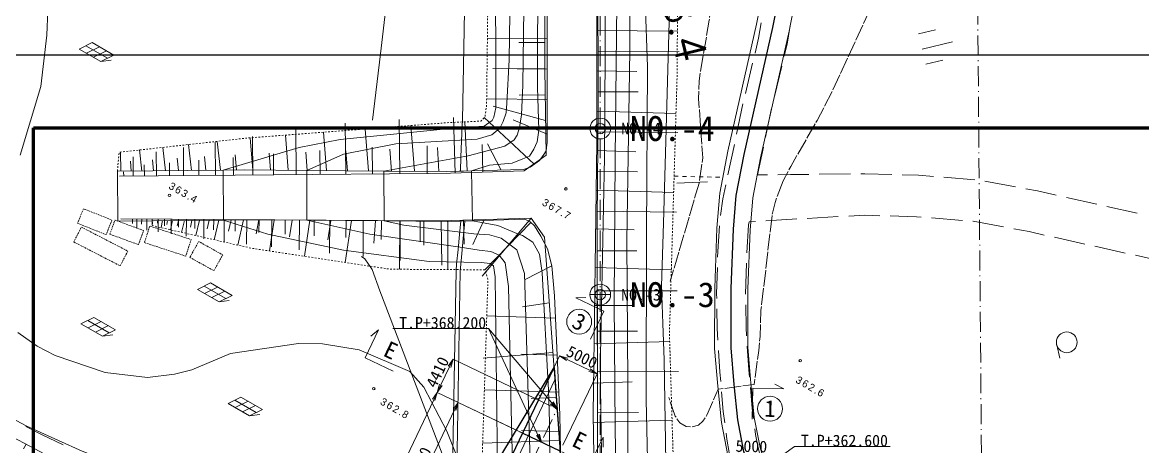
# Model space of a CAD drawing. Header units: millimetres. Extents: x -256476 to 341554, y -216330 to 457415.
# Drawn here: x 5615 to 140557, y 236983 to 288058 of the extents above; entities that cross this region are included whole.
import ezdxf
from ezdxf.enums import TextEntityAlignment as Align

# ---------------------------------------------------------------- set-up
doc = ezdxf.new("R2010")
doc.units = ezdxf.units.MM
doc.header["$LTSCALE"] = 400
doc.header["$PDSIZE"] = 300
for name, pattern in [('53003', [0.75, 0.5, -0.25]), ('561019', [1, 0.5, -0.5]), ('56201', [2.5, 1.25, -1.25]), ('57103', [5.5, 5, -0.5]), ('SXF_一点短鎖線', [9.25, 6, -1.5, 0.25, -1.5])]:
    doc.linetypes.add(name, pattern=pattern)
doc.layers.get('Defpoints').update_dxf_attribs({"color": 153})
for name, color, linetype, lineweight in [('D-BGD', 7, 'Continuous', 13), ('D-BGD-数値図化', 7, 'Continuous', 13), ('D-BMK', 2, 'SXF_一点短鎖線', 13), ('D-BMK-HTXT', 7, 'Continuous', 13), ('D-BYP-STR1', 2, 'Continuous', 13), ('D-STR', 1, 'Continuous', 25), ('D-STR-DIM', 7, 'Continuous', 13), ('D-STR-HTXT', 7, 'Continuous', 13), ('D-STR-TXT', 7, 'Continuous', 13), ('D-TTL', 2, 'Continuous', 140), ('●予備設計_LP横断', 7, 'Continuous', 13)]:
    doc.layers.add(name, color=color, linetype=linetype, lineweight=lineweight)
doc.styles.add('BIGFONT', font='txt', dxfattribs={"height": 0.2, "bigfont": 'BIGFONT'})
doc.styles.add('MS ゴシック', font='MS Gothic.ttf')
doc.styles.add('Style-WORKING', font='WORKING.shx')
doc.styles.add('ＭＳ ゴシック', font='MS Gothic.ttf')
doc.linetypes.add('56130', pattern='A,1,-0.375,[44,dgnlstyle-dm500.shx,S=0.0012,R=0,X=0,Y=0],-0.375', length=1.75)
doc.dimstyles.new('DIM-400-F', dxfattribs={"dimscale": 400, "dimtxt": 3.5, "dimasz": 2.5, "dimexe": 0, "dimexo": 2, "dimgap": 0.8, "dimtad": 1, "dimdec": 0, "dimzin": 0, "dimdsep": 46, "dimtxsty": 'MS ゴシック', "dimblk": 'OPEN', "dimcen": 0.1, "dimclrd": 256, "dimclre": 256, "dimclrt": 256, "dimaunit": 1, "dimadec": 4, "dimazin": 0, "dimtfac": 1, "dimtdec": 0, "dimtmove": 2, "dimatfit": 3, "dimldrblk": 'OPEN', "dimfxl": 1, "dimtolj": 1, "dimtzin": 0, "dimlwd": -1, "dimlwe": -1, "dimarcsym": 2})

# ---------------------------------------------------------------- blocks, each defined once
blk = doc.blocks.new('M7312')
at = {"layer": '●予備設計_LP横断', "linetype": 'Continuous', "lineweight": 20}
blk.add_circle((0, 0), 0.15, dxfattribs=at)
blk = doc.blocks.new('M6217')
at = {"layer": 'D-BGD-数値図化', "linetype": 'Continuous', "lineweight": 9}
for p, q in [((-1.03, 0.7), (-2, -0.75)), ((-1.5, 0), (1.5, 0)), ((-1.03, 0.7), (1.97, 0.7)), ((-0.03, 0.7), (-1, -0.75)), ((0.97, 0.7), (0, -0.75)), ((1.97, 0.7), (1, -0.75)), ((1, -0.75), (2, 0)), ((-2, -0.75), (1, -0.75))]:
    blk.add_line(p, q, dxfattribs=at)
blk = doc.blocks.new('_Open')
at = {"color": 0, "linetype": 'ByBlock', "lineweight": -2}
for p, q in [((-1, 0.17), (0, 0)), ((-1, -0.17), (0, 0)), ((0, 0), (-1, 0))]:
    blk.add_line(p, q, dxfattribs=at)
blk = doc.blocks.new('*D29')
at = {"layer": 'D-STR-DIM', "transparency": 16777216}
for p, q in [((66215, 239315), (70327, 247914)), ((73935, 246189), (71229, 247483)), ((70726, 237159), (74838, 245758))]:
    blk.add_line(p, q, dxfattribs=at)
at = {"layer": 'Defpoints', "color": 0, "transparency": 16777216}
for p in [(70327, 247914), (65870, 238594, 354078), (70381, 236437, 354078)]:
    blk.add_point(p, dxfattribs=at)
at = {"layer": 'D-STR-DIM', "transparency": 16777216, "xscale": 1000, "yscale": 1000, "zscale": 1000}
for p, rotation in [((70327, 247914), 154.4461229960115), ((74838, 245758), 334.4461229960114)]:
    blk.add_blockref('_Open', p, dxfattribs=dict(at, rotation=rotation))
at = {"layer": 'D-STR-DIM', "transparency": 16777216, "insert": (73022, 247756), "char_height": 1400, "attachment_point": 5, "rotation": 334.44612, "style": 'MS ゴシック'}
blk.add_mtext('\\A1;5000', dxfattribs=at)
blk = doc.blocks.new('*D30')
at = {"layer": 'D-STR-DIM', "transparency": 16777216}
for p, q in [((69659, 236782), (55591, 243508)), ((31004, 192084), (55160, 242606)), ((44640, 184455), (30573, 191182))]:
    blk.add_line(p, q, dxfattribs=at)
at = {"layer": 'Defpoints', "color": 0, "transparency": 16777216}
for p in [(55591, 243508), (70381, 236437, 354004), (45362, 184110, 354078)]:
    blk.add_point(p, dxfattribs=at)
at = {"layer": 'D-STR-DIM', "transparency": 16777216, "xscale": 1000, "yscale": 1000, "zscale": 1000}
for p, rotation in [((55591, 243508), 64.44607462499589), ((30573, 191182), 244.4460746249959)]:
    blk.add_blockref('_Open', p, dxfattribs=dict(at, rotation=rotation))
at = {"layer": 'D-STR-DIM', "transparency": 16777216, "insert": (42162, 217785), "char_height": 1400, "attachment_point": 5, "rotation": 64.44607, "style": 'MS ゴシック'}
blk.add_mtext('\\A1;58000', dxfattribs=at)
blk = doc.blocks.new('*D32')
at = {"layer": 'D-STR-DIM', "transparency": 16777216}
for p, q in [((69308, 241842), (57495, 247490)), ((56023, 244410), (57064, 246588)), ((69659, 236782), (55591, 243508))]:
    blk.add_line(p, q, dxfattribs=at)
at = {"layer": 'Defpoints', "color": 0, "transparency": 16777216}
for p in [(57495, 247490), (70029, 241497, 354000), (70381, 236437, 354004)]:
    blk.add_point(p, dxfattribs=at)
at = {"layer": 'D-STR-DIM', "transparency": 16777216}
for p, xscale, yscale, zscale, rotation in [((57495, 247490), 1000, 1000, 1000, 64.44607462503356), ((55591, 243508), 999.9999999999999, 999.9999999999999, 999.9999999999999, 244.4460746250336)]:
    blk.add_blockref('_Open', p, dxfattribs=dict(at, xscale=xscale, yscale=yscale, zscale=zscale, rotation=rotation))
at = {"layer": 'D-STR-DIM', "transparency": 16777216, "insert": (55623, 245939), "char_height": 1400, "attachment_point": 5, "rotation": 64.44607, "style": 'MS ゴシック'}
blk.add_mtext('\\A1;4410', dxfattribs=at)
blk = doc.blocks.new('*D105')
at = {"layer": 'D-STR-DIM', "transparency": 16777216}
for p, q in [((67404, 237860), (58118, 242300)), ((50784, 226963), (57686, 241398)), ((57384, 222699), (50353, 226061))]:
    blk.add_line(p, q, dxfattribs=at)
at = {"layer": 'Defpoints', "color": 0, "transparency": 16777216}
for p in [(58118, 242300), (68126, 237515, 78), (58106, 222354, 78)]:
    blk.add_point(p, dxfattribs=at)
at = {"layer": 'D-STR-DIM', "transparency": 16777216, "xscale": 1000, "yscale": 1000, "zscale": 1000}
for p, rotation in [((58118, 242300), 64.4460746249959), ((50353, 226061), 244.4460746249959)]:
    blk.add_blockref('_Open', p, dxfattribs=dict(at, rotation=rotation))
at = {"layer": 'D-STR-DIM', "transparency": 16777216, "insert": (53315, 234621), "char_height": 1400, "attachment_point": 5, "rotation": 64.44607, "style": 'MS ゴシック'}
blk.add_mtext('\\A1;18000', dxfattribs=at)
blk = doc.blocks.new('*D135')
at = {"layer": 'D-STR-DIM', "transparency": 16777216}
for p, q in [((90860, 234063), (90906, 236049)), ((94905, 235956), (91906, 236026)), ((95859, 233947), (95905, 235933))]:
    blk.add_line(p, q, dxfattribs=at)
at = {"layer": 'Defpoints', "color": 0, "transparency": 16777216}
for p in [(90906, 236049), (90841, 233263, 23232), (95840, 233147, 23232)]:
    blk.add_point(p, dxfattribs=at)
at = {"layer": 'D-STR-DIM', "transparency": 16777216, "xscale": 1000, "yscale": 1000, "zscale": 1000}
for p, rotation in [((90906, 236049), 178.6700986809897), ((95905, 235933), 358.6700986809897)]:
    blk.add_blockref('_Open', p, dxfattribs=dict(at, rotation=rotation))
at = {"layer": 'D-STR-DIM', "transparency": 16777216, "insert": (93429, 237010), "char_height": 1400, "attachment_point": 5, "rotation": 358.6701, "style": 'MS ゴシック'}
blk.add_mtext('\\A1;5000', dxfattribs=at)

msp = doc.modelspace()

# ---------------------------------------------------------------- linework, layer by layer
at = {"layer": 'D-BGD', "linetype": 'SXF_一点短鎖線'}
msp.add_line((120178.7, 353091.9, 0), (121690.4, 169343.2, 0), dxfattribs=at)
at = {"layer": 'D-BGD', "linetype": 'Continuous'}
for p, q in [((68827.3, 286067.4), (61630.3, 286154.9)), ((74827.1, 287070.9), (84517.9, 286994.2)), ((113559.7, 286668.4), (115599.9, 287163.6)), ((68551.2, 285622.2), (65406.9, 285630.3)), ((114001.8, 284846.8), (117645.9, 285732.6)), ((74964.7, 284519.4), (84713.9, 284544.1)), ((114444.1, 283023.9), (116484.8, 283519.9)), ((68543.2, 282478), (62290.6, 282496.4)), ((68826.8, 282425.4), (65206.4, 282469.4)), ((74826.4, 282226), (79629.5, 282135.9)), ((93577.7, 283130.9, 363308), (92705, 279483.6, 363257)), ((97088, 282776.4, 363313), (96216.7, 279129.5, 363262)), ((68581.1, 279353.4), (65460.2, 279301.9)), ((74979.7, 279689.4), (79809.7, 279704.4)), ((68826.3, 278783.4), (61541.8, 278871.9)), ((92414.9, 278268.5, 363240), (91642.1, 274598.5, 363262)), ((68632.7, 276232.6), (62341.1, 277969)), ((74825.6, 277381.2), (84347.3, 277097.5)), ((44564.6, 269778.3), (44505.9, 275936.8)), ((51067.9, 269835), (51013.9, 276382.9)), ((52836.8, 270134.2), (52414.6, 275643.9)), ((57742.4, 269908.5), (57531.3, 276604.4)), ((59186.7, 270169.6), (58914, 276083.2)), ((67250.6, 270972.2), (61254.6, 276603.9)), ((68825.6, 274585.8), (64718.3, 276307.9)), ((33366.4, 270283.5), (33069.3, 274162.2)), ((33364, 269676.6), (33321.3, 274338)), ((37613.3, 270250.7), (37289, 274485.4)), ((38594.6, 269726.6), (38542.7, 275154.5)), ((42249.7, 270215.1), (41895.7, 274838.1)), ((47311.1, 270176.4), (46924.7, 275223.2)), ((74951.3, 274884.3), (84555.1, 274796.6)), ((20001.5, 270161.9), (19720.1, 272694.9)), ((22833.3, 270191.4), (22520.6, 273006.1)), ((25041, 269604.8), (25015, 273010.9)), ((25980, 270224.3), (25632.4, 273351.8)), ((28877.5, 269637.2), (28840.5, 273626.3)), ((29476.5, 270260.8), (29090.3, 273736.1)), ((41481, 269751.5), (41456.1, 272637.8)), ((44780.4, 270195.8), (44595.3, 272613.2)), ((47795.8, 269801.1), (47764.3, 273037.3)), ((50074, 270155.3), (49871.8, 272794.4)), ((54393.3, 269861.2), (54362.1, 273178)), ((55792.4, 270111.6), (55618.5, 272999.7)), ((61090.4, 270014.1), (60989.8, 273370.7)), ((63298.3, 270279), (61651.5, 273457.2)), ((74365.4, 240882.2), (74825.1, 273621.2)), ((74811, 272621.2), (79495.3, 272481.1)), ((91385.6, 273375.6, 363270), (90612, 269706, 363292)), ((94885.7, 273023.5, 363269), (94185.9, 269699, 363290)), ((17453.1, 270135.3), (17429, 272440.3)), ((18727.3, 270148.6), (18650.9, 271358.1)), ((18968.1, 269554.6), (18940.5, 271854.2)), ((21417.4, 270176.6), (21268.9, 271513.6)), ((21760.2, 269576), (21741.6, 272493.3)), ((24406.7, 270207.9), (24241.6, 271693.4)), ((26883, 269618.7), (26869.1, 271460.7)), ((27728.2, 270242.5), (27544.8, 271893.2)), ((31033.3, 269655.3), (31015.2, 271811.1)), ((31421.4, 270281.1), (31250.6, 272110.7)), ((35489.8, 270267.1), (35334.5, 272295.5)), ((35878.2, 269696.3), (35854.9, 272224.2)), ((39931.5, 270232.9), (39761.9, 272447.3)), ((17056.1, 270131.1), (17117.9, 264132.4)), ((17820.8, 269545.1), (17806, 270061.1)), ((20312.7, 269566), (20301.2, 270910.6)), ((23338, 269591.8), (23330.8, 271164.6)), ((74901.9, 270102.9), (79697, 270057.2)), ((54509.9, 269863.4, 367630), (17318.4, 269534, 363610)), ((84459.7, 268699, 362327), (88157.4, 268871.2, 362925)), ((95360.5, 269707.8, 363311), (94185.9, 269699, 363290)), ((105359.1, 269815.3, 363336), (101608.8, 269770.3, 363348)), ((120333.4, 269113.6, 363282), (116596.2, 269418.5, 363297)), ((125256.9, 268255.9, 363223), (121570.1, 268935.5, 363270)), ((74744.2, 267861.6), (84063.9, 267584)), ((135036.3, 266180.1, 363040), (131376.3, 266994.4, 363117)), ((139915.7, 265095.2, 362937), (136256.5, 265909, 363014)), ((61012.6, 257497.9), (66888.6, 264489.7)), ((74857.5, 265330.2), (84406.7, 265227.7)), ((103903.4, 264668.1, 363312), (100158.7, 264466.4, 363290)), ((118878.2, 264216.3, 363286), (115140.3, 264515.9, 363302)), ((17459.1, 264401, 363530), (54563.6, 264157.6, 367630)), ((18869.4, 264386.3), (18874.2, 263852.9)), ((19411.4, 264386.1), (19398.6, 263240.1)), ((19984.4, 264379.7), (19975.4, 263762)), ((20593.4, 264375.7), (20583.9, 263054.7)), ((21260.7, 264372.7), (21255.2, 263660.8)), ((21906.6, 264181.8), (21881.9, 263881.3)), ((21964, 264372.2), (21960.1, 262840.4)), ((22506.6, 264188), (22315.1, 263346.1)), ((22729.3, 264359.1), (22722.2, 263544.2)), ((23106.5, 264194.2), (22995.4, 263705.5)), ((23706.5, 264200.4), (23453.3, 263087.3)), ((23549.2, 264360.7), (23541, 262600.7)), ((24416.4, 264207.8), (24271.5, 263570.9)), ((24431, 264349.8), (24429.9, 263404.6)), ((25126.2, 264215.1), (24800, 262781)), ((25376.2, 264348.6), (25361.1, 262315.7)), ((26032, 264224.5), (25845.6, 263405)), ((26396.9, 264338.6), (26391.7, 263245.8)), ((26937.8, 264233.8), (26518.5, 262390.1)), ((27489.7, 264333.3), (27470.1, 261991.6)), ((28102.3, 264245.8), (27862.7, 263192.4)), ((28663, 264327.8), (28652.4, 263065.2)), ((29266.8, 264257.9), (28727.7, 261887.7)), ((29925.7, 264317.2), (29905.3, 261652.9)), ((30763.9, 264273.5), (30455.9, 262919.1)), ((31246.6, 264307.6), (31241.9, 262914.7)), ((32261.1, 264289.2), (31568, 261241.7)), ((32648.2, 264297.8), (32625.9, 261369.4)), ((34105.9, 264277.4), (33791.8, 262582.5)), ((34116.8, 264284.2), (34107.9, 262743.7)), ((35950.7, 264263.3), (35387.4, 260535.8)), ((35657.2, 264275.3), (35635.4, 261046.7)), ((37278.4, 264266.2), (37260.4, 262569.4)), ((38103, 264246.9), (37798.5, 262232.2)), ((38980.1, 264256.9), (38956.1, 260683.5)), ((40255.3, 264230.4), (39600.7, 259899.1)), ((40762.5, 264247.4), (40756.4, 262370.7)), ((42756.2, 264211.3), (42402.4, 261870.2)), ((42639.1, 264241.4), (42615.4, 260287.2)), ((45257.1, 264192.1), (44496.4, 259159.2)), ((44613.7, 264225.2), (44596, 262147.6)), ((46682.6, 264212.4), (46657.8, 259855.2)), ((48163.1, 264169.9), (47963.3, 261458.3)), ((48863.1, 264193.3), (48842.4, 261909.8)), ((51069.1, 264147.6), (51030.6, 258334.4)), ((51137.8, 264177.5), (51114.4, 259381.2)), ((53542.8, 264167.7), (53530.2, 261637.4)), ((53975.7, 264125.3), (53956.4, 261221)), ((56060.8, 264173.7), (56122.8, 258843.7)), ((56882.3, 264106), (56843.8, 258295.9)), ((58733.9, 264228.9), (58823.3, 261374.6)), ((61218.8, 264221.3), (59876, 261322.1)), ((66863.1, 263959.5), (61319.3, 258266.2)), ((74678.8, 263201.3), (79301.9, 263063.6)), ((74929.9, 225102.9, 368280), (74848.8, 264331.7, 368370)), ((93919.8, 264103.2, 363306), (93145.7, 264056.8, 363310)), ((133594.2, 261375.7, 363050), (129933.6, 262189.2, 363126)), ((74852.8, 260546.1), (79641.8, 260550.1)), ((138474.1, 260291.6, 362948), (134814.4, 261104.6, 363025)), ((143353.5, 259206.6, 362846), (139694.3, 260020.5, 362923)), ((69380, 258758.7), (66085, 257079.5)), ((74613.4, 258541), (83786.3, 258267.7)), ((74864.1, 255729.8), (84505.4, 255747.4)), ((69081.6, 254278.5), (65865.4, 253820.3)), ((74548.9, 253953.5), (79117.7, 253954.3)), ((69834.5, 252450.3), (61554.2, 252717.6)), ((74877.7, 250877.5), (79725.1, 250882.5)), ((69527.8, 248312.5), (61132.5, 247613.2)), ((74484.5, 249366), (83586.7, 249642.4)), ((130208.6, 249245.3), (130601.9, 247625.9)), ((70038.1, 247990.4), (65724.3, 248129.6)), ((74888.8, 245980.6), (84660.4, 246004.1)), ((74417.9, 244618.6), (79082.3, 244759.8)), ((70241.7, 243530.4), (61267, 243820.1)), ((69929.5, 242891.1), (66889, 242758.7)), ((74898.6, 241061.3), (79817.9, 241071.1)), ((70402.2, 238781.2), (65739.2, 238929.3)), ((74383.5, 239871.4), (83874.7, 240159.6)), ((70314.5, 237721.6), (61039.5, 237378.1)), ((6072.4, 237282.2), (5766, 236717.2))]:
    msp.add_line(p, q, dxfattribs=at)
at = {"layer": 'D-BGD', "linetype": '56201'}
msp.add_line((84122, 269540.2), (89995.5, 269404.1), dxfattribs=at)
at = {"layer": 'D-BGD', "linetype": '561019', "flags": 128}
for points in [[(81716.5, 425661.2), (81866.8, 415455.3), (82892.9, 386900.5), (83896.2, 359160.4), (84377.3, 345846.5), (84770.1, 318834.6), (84475.6, 281661.4), (84473.3, 281336.3), (84382, 278261.9), (83557.8, 250595.3), (84166.5, 230548.6)], [(17056.1, 270131.1), (17073.2, 270317.4), (17264.5, 272422), (32607, 274126.8), (48212.4, 275321.9), (56985.6, 275994.2), (60849.3, 276172.4), (61336.9, 276691.5), (61531.4, 278019.2), (62009.7, 317354.3), (62147.2, 328602), (61586.6, 329785.8), (60831, 331382.8), (61666.9, 334428.4), (62241.8, 357417), (63226.9, 385331.3), (63353.7, 393634.6), (63656.6, 413354.9), (63378.9, 415528.5), (62712.1, 416327), (61742.2, 416911.1), (61202, 417175.4), (59997.8, 417390.1), (59535.4, 417464.4), (58552.8, 417623.2), (54937.5, 418274.6), (53420.3, 418460.4), (52172, 418425.9), (51001.1, 418235), (49109.1, 417576.2), (48772.7, 418315.2), (48448.5, 419027.5)], [(74902.5, 343407.9), (75823.1, 343408.2), (76082.5, 343407.9), (77830.9, 343407.5), (79838.6, 343406.9), (81846.9, 343407.1), (83854.6, 343406.4), (84412.8, 343406.3), (84770.1, 318834.6), (84475.6, 281661.4), (84473.3, 281336.3), (84382, 278261.9), (83557.8, 250595.3), (84214.3, 228976.3), (84914.6, 209522.5), (84945.4, 208325.9), (85754.1, 176830.2), (84663.4, 153451.9), (84819.1, 150441.9), (85737.5, 148361.5), (91499, 137572), (90935.9, 114670.1), (90374.8, 112391.6), (89307.1, 110052.6), (84440.7, 101323.6), (84152.9, 99793.5), (84582.3, 78321.2), (84840.5, 61850.5), (85276, 19925.4), (85807.9, 11154.6), (86000.4, 9533), (87496.1, 6841.6), (94094, -3777), (95177.4, -5399.8), (96522.8, -16975.1), (97637.6, -26567.7), (98470.9, -43418.5), (98676.5, -47150)], [(69928.4, 138296), (69469.1, 138263.6), (68962.5, 139242.3), (68377, 144036.8), (67573.3, 152230.3), (67505.4, 152921), (66638.7, 163105.7), (65753.8, 172723), (65537.6, 175070), (64599.2, 184999.5), (63680.4, 197265), (63586.9, 198238), (63194.4, 202306.9), (62766.6, 206292.2), (62692, 206989.1), (60838.5, 215487.3), (60415.7, 217424.6), (60699.1, 226225.1), (61697.5, 257158.4), (61319.3, 258266.2), (49904.6, 258341.8), (34729.9, 260635.2), (33257.8, 260857.4), (21254.5, 263587.4), (21261.6, 263669.8), (21306.6, 264175.6)]]:
    msp.add_lwpolyline(points, dxfattribs=at)
at = {"layer": 'D-BGD', "linetype": '57103', "elevation": 362500, "flags": 128}
for points in [[(93997.1, 425405.5), (93972.2, 424682), (94011.8, 422134.3), (94945.5, 412415.1), (95489.6, 398398.4), (96126.7, 393274.3), (96826.2, 389639.1), (98509.3, 374407.2), (98426.7, 371536.5), (98192.4, 368137), (97858.4, 365573.4), (97232.2, 363023.2), (95770.5, 360187.4), (94512.5, 358127.3), (88286.6, 349962.9), (87308.4, 348339.5), (86591.9, 346878.2), (86097.2, 343938.7), (86997.6, 337956.1), (87296.9, 335499.1), (87429.2, 332841.7), (87986.1, 328796), (88560.6, 315941.8), (89256.8, 298497.3), (89154.3, 294699.1), (88862.1, 291644.4), (88349.2, 288344), (87122.4, 281032.8), (87066.9, 278875.4), (87583.4, 271751.4), (87121.2, 268707.9), (83659.4, 256892.3)], [(122572.3, 316576.5), (121148, 313859.9), (120565.5, 312746.1), (119528.7, 310761.8), (118805.6, 309457.7), (117782.1, 307687.2), (115976.8, 305150.4), (114990.4, 303964.2), (113807, 302401), (111472.1, 296787.9), (110656, 295039), (109568.5, 293600.6), (103243, 279937.4), (101345, 276246.2), (98163.2, 270720.9), (97248.4, 268971)], [(97248.4, 268971), (96275.9, 266380), (95956.3, 265097.7), (94583, 253391.9), (94468.9, 250233.6), (94322.4, 248551.9), (93754, 244474.9), (89423.8, 243886.6), (88080.2, 240762.6), (87575, 240062.2), (87077.6, 239574.1), (86298.8, 239347), (85579.9, 239402.7), (84824.9, 239822.9), (84255, 240647.5), (83486.3, 242906.1)]]:
    msp.add_lwpolyline(points, dxfattribs=at)
at = {"layer": 'D-BGD', "linetype": 'Continuous', "flags": 128}
for points in [[(68825.5, 273622.3), (68833.5, 327251.2), (68973.8, 360223.3), (69543.1, 417543.6)], [(74902.5, 343407.9), (74833.3, 327238.5), (74825.1, 273621.2)], [(68833.5, 327251.2), (68825.5, 273622.3), (68691.4, 272610.5), (68418.7, 272134), (67888.3, 271440), (66763.4, 270614.8), (65964.1, 270349.9), (59729, 270184.1), (58747.4, 270157.8), (56737.4, 270104.4), (49149.9, 270162.3), (39864.1, 270233.4), (32379.2, 270291.1), (29805.4, 270264.2), (17056.1, 270131.1)], [(80893, 134898.9), (80006.7, 137408.4), (77354.6, 142440.5), (76595.9, 143829.3), (75800.7, 145285.3), (75259.1, 146526.3), (75086.2, 147475.7), (74931.1, 150480.8), (75075.4, 169505.6), (74968.7, 185607.8), (74802.2, 206716.8), (74627.8, 226156.6), (74365.4, 240882.2), (74825.1, 273621.2), (74833.3, 327238.5)], [(114179.4, 210360.9), (106520.7, 216116.2), (100540, 220458.3), (97119.7, 223417.4), (94618.1, 226598.2), (92698.5, 230127.3), (91482.6, 232940.4), (90586.8, 235894.9), (89819.8, 239902.2), (89371.8, 244263.6), (88993.8, 248775.1), (89007.5, 256048.9), (89287.4, 263270), (89624.2, 267494), (90606.8, 272554.5), (94060.7, 287841.8), (94826.9, 291707.2)], [(98758.4, 290969.8), (97973.9, 287012.4), (94522.2, 271733), (93593.9, 266951.6), (93281.5, 263033), (93008, 255967.4), (92994.2, 248938.2), (93354.2, 244634.3), (93781.4, 240483.2), (94475.4, 236854.7), (95245, 234318.8), (96299, 231880.2), (97971.3, 228805.8), (100026.5, 226190.7), (103028.5, 223595.5), (108897.4, 219333.8), (116582.6, 213558.6), (114179.4, 210360.9)], [(68825.5, 273622.3), (68691.4, 272610.5), (68418.7, 272134), (67888.3, 271440), (66763.4, 270614.8), (65964.1, 270349.9)], [(17056.1, 270131.1), (29805.4, 270264.2), (32379.2, 270291.1), (39864.1, 270233.4), (49149.9, 270162.3), (56737.4, 270104.4), (59731.3, 270184), (65964.1, 270349.9)], [(66123.1, 264351.8), (59821.2, 264184.1), (56794.5, 264103.7), (49192.3, 264162), (39888.1, 264233.2), (32388, 264290.5), (29823.6, 264264), (17117.9, 264132.4)], [(21306.6, 264175.6), (29822.2, 264263.6), (32388, 264290.5), (39888.1, 264233.2), (49192.3, 264162), (56794.5, 264103.7), (59821.2, 264184.1), (66123.1, 264351.8), (66779.4, 264036.8), (67304.5, 263551.6), (68077.1, 262339.3), (68855.4, 260785.8), (69380, 258758.7), (69712.7, 255117.6), (70365.9, 240810.9), (70628.8, 226102.3), (70802.1, 206682.7), (70968.8, 185578.2), (71075.1, 169507.4), (70906.4, 147293.5), (70775.8, 142224.3), (70259.8, 139011), (70062.4, 138521.2), (69928.4, 138296)], [(66123.1, 264351.8), (66779.4, 264036.8), (67304.5, 263551.6), (68077.1, 262339.3), (68855.4, 260785.8), (69380, 258758.7), (69712.7, 255117.6), (70365.9, 240810.9)], [(-25972.6, 254552), (-20641.8, 252701.3), (-15347.1, 250390.3), (-12983.2, 249157.2), (-9020.3, 246732.7), (-2013.3, 242189.4), (2755.5, 239224.5), (4476.9, 238127.7), (6431.7, 237091.8), (8303.4, 236067.8), (11758, 234647.2), (14612.6, 233772.2), (18572.4, 232596.5), (25132.6, 231758.7), (37419.6, 229556.6)], [(70906.4, 147293.5), (71075.1, 169507.4), (70968.8, 185578.2), (70802.1, 206682.7), (70628.8, 226102.3), (70365.9, 240810.9)], [(74365.4, 240882.2), (74627.8, 226156.6), (74802.2, 206716.8), (74968.7, 185607.8), (75075.4, 169505.6), (74931.1, 150480.8)]]:
    msp.add_lwpolyline(points, dxfattribs=at)
for points, elevation in [([(67504.9, 415872), (67707.5, 410569.7), (67701.2, 408997.7), (67640.7, 405426.9), (66974.1, 370945.2), (66824.5, 364055.2), (66683.7, 359164.8), (66413.3, 351482.7), (66162.3, 340503.2), (66369.2, 324759.9), (66403, 320508.5), (66347.5, 314257.7), (65881.9, 280499)], 366000), ([(69100, 416586.1), (67967.4, 342026.2), (67846.9, 332820.8), (67794.5, 325614.2), (67665.8, 280261.3)], 367000), ([(77692.7, 334777.4), (77007.8, 271767.9), (76915.8, 254481.3), (77038.3, 239183.2), (77757.1, 194331.6), (77821.4, 190881.7), (77871, 189431), (78135.9, 186665), (78404.2, 182478.4), (78594.2, 176351.7), (78674.4, 168681.4), (78544.8, 155258.4), (78538, 151480.2), (78655.8, 149698.5), (78875.9, 148736.9), (79741.3, 146570.4), (81723.1, 142746.1), (82112.2, 142034.5), (84382.5, 137201.2)], 366000), ([(75827.5, 334648.8), (75815, 284951.1), (75791.7, 277365.6), (75724.2, 271780.3), (75263.3, 248014.6), (75255.9, 244233.2), (75344.7, 238454.2), (76621.5, 174665.5), (76695.7, 170392.1), (76707.7, 168117.5), (76527.1, 156104.5), (76503.3, 152050), (76583.2, 149993.7), (76689.4, 149131), (77295.2, 146990.3), (78635.6, 144410.1), (80259.4, 141586.3), (81712.7, 138720.8), (82798.2, 135693.1)], 367000), ([(87424, 135224.5), (87000.6, 137503.7), (85755.3, 140103.1), (81313.8, 147875.4), (80893.5, 148837.8), (80479.4, 150483.1), (80401.5, 152534.9), (80234.7, 159516.7), (80764.7, 169115.4), (80470.4, 182188.1), (79498.1, 192375.9), (79183.5, 202865), (79013.6, 215397.8), (78534.6, 235724.4), (78536.7, 244609.3), (78409.7, 261741.6), (78798.9, 284658.1), (78777, 309381.8)], 365000), ([(64602, 308449.9), (64245.7, 283556), (63971.6, 278337.4), (63899.6, 277174.7), (63529.3, 276115.2), (63110.6, 275338.6), (62172, 274512.4), (60400, 274006.2), (50607.6, 273454.8), (44307.2, 272210.1), (39864.1, 270233.4), (39888.1, 264233.2), (47461.5, 262553.6), (58350.8, 260989.9), (60628.9, 260647), (62024.6, 260458.4), (63060.7, 260033.5), (63788.9, 259105.1), (64186.7, 256261.6), (64481.3, 241519.8), (64924.9, 222919.4)], 365000), ([(62835.1, 234389.7), (62571.9, 257419.4), (62366.6, 258743.8), (61947.3, 259035.6), (60863.4, 259162.7), (54599.3, 259275.4), (44314.9, 260633.2), (35188.8, 262551.4), (29823.6, 264264), (29805.4, 270264.2), (38947.9, 273000), (43913.6, 273947.3), (57947.5, 275380.1), (61235.8, 275584.6), (62200.6, 276245.7), (62413.9, 276654.9), (62648.5, 277755.4), (62589.4, 297443.8)], 364000), ([(83715.5, 295352.5), (83075.2, 272362.3), (82859.4, 263900.2), (82608.6, 256294.4), (82759.5, 251813.1), (82928.6, 247445.9), (83105.9, 235118.7)], 363000), ([(90054.3, 136146.3), (89535.9, 137670.4), (86096, 144269.5), (83839.4, 148151.5), (83300.2, 149242.3), (82779.8, 150654.5), (82647.8, 152868.9), (83123, 159767.7), (83208.2, 165287.6), (83256.4, 168784.7), (83424.3, 180956.1), (83474.8, 184683.9), (83197.6, 187438.4), (82771.3, 195256.9), (82224.7, 204098.4), (81360, 216513.9), (81117.3, 226568.4), (80751.5, 242613), (80780.1, 262570.5), (80924.8, 282689.8), (80628.2, 290776.3)], 364000), ([(5349.5, 272076.9), (7820.1, 280326), (8551, 286519.7), (8679.4, 289500.2)], 363000), ([(66108.6, 257827.1), (65181.4, 260688.9), (63294, 262090.9), (61870.6, 262463.9), (59999.7, 262600.4), (51568.6, 263650.8), (49192.3, 264162), (49149.9, 270162.3), (59300.1, 271976.3), (63716.7, 273164.3), (64856.9, 273921.9), (65235.6, 274472.4), (65492.4, 275384.7), (65736, 276916.1), (65881.9, 280499)], 366000), ([(67665.8, 280261.3), (67810.4, 275087), (67633.5, 273685.7), (67221.5, 272792.2), (66714, 271953.5), (65907.7, 271630.4), (64599.8, 271124.9), (61873.3, 270882.4), (59731.3, 270184), (59821.2, 264184.1), (62873.1, 263612), (65388.3, 262553.8), (65871.7, 262415.5), (67088.3, 261604.3), (67914.5, 260150.2), (68236.4, 257918.9)], 367000), ([(66108.6, 257827.1), (66743.3, 236535.5), (67010.3, 225134.9), (67076.3, 215724.1), (67015.6, 201267.3)], 366000), ([(68236.4, 257918.9), (68989.1, 243775.4), (69106.9, 239959), (69163.6, 234144.2), (69288.9, 199922.5)], 367000), ([(58756.8, 233804.2), (56743.6, 238822), (53991.4, 244143.4), (52279.1, 246028.5), (46170.8, 248637.7), (41757.1, 249340.8), (38888.4, 249396.8), (30669, 248184.8), (26018.2, 246242.1), (23931.2, 245703.5), (20686.1, 245295.4), (15567.8, 245922.5), (9558.8, 247944), (7390.1, 249083.3), (5060.4, 250713.1)], 363000)]:
    msp.add_lwpolyline(points, dxfattribs=dict(at, elevation=elevation))
at = {"layer": 'D-BGD', "linetype": '56130', "flags": 128}
for points in [[(58379.4, 270147.9), (58449, 271876.1), (58524, 273760.4), (58599.8, 275644.2), (58623, 276228.3), (59574, 328923.1), (49789.3, 330293.6), (36341, 332177.1), (19682.4, 334096.2), (-5354.5, 337434.4), (-25947.3, 340415.3), (-46226.4, 343867.6), (-62203.3, 346023.5), (-89574.2, 349699.8), (-98069.4, 324169.3), (-102805, 308488.3), (-104165.4, 302561.9), (-104201.4, 296038), (-103433.3, 288825.8), (-102724.3, 286188.7), (-102016.5, 284207.4), (-100972, 282338.2), (-100060.3, 280852.2), (-98736, 279451.9), (-97065, 278072.8), (-95137.5, 277045.6), (-93131.2, 276025), (-91349.2, 275292.5), (-76513, 271437), (-75280.4, 271117.2), (-62189.2, 268092.8), (-46835.3, 263980.2), (-40178.3, 262149.1), (-39807.8, 261886.5), (-35673.6, 258963.4), (-18684.4, 253698.5), (-13172.4, 251374.4), (-6970.6, 247415), (1141.4, 242107.4), (6161.8, 239431.5), (9973.1, 237712.5), (12830.5, 236422.9), (15143.4, 235520.3), (17293, 234815.2), (21388.1, 233471.7), (30968.2, 231749.3), (41187.5, 229710.3), (57298.8, 226530.2), (57430, 234060.5), (57852.6, 258190.9), (57924, 258941.1), (58094.5, 260726.6), (58264.6, 262513.5), (58420.5, 264147.2)], [(57930, 234051.8), (58352.2, 258162.8), (58421.7, 258893.6), (58592.2, 260679.2), (58762.4, 262466.1), (58918.2, 264099.7)]]:
    msp.add_lwpolyline(points, dxfattribs=at)
at = {"layer": 'D-BGD', "linetype": 'Continuous', "elevation": 364000}
for points in [[(28346.6, 338744.7), (42446.6, 335703.4), (58128.4, 333287), (59157, 332949.5), (59615.2, 332663), (59966.4, 332230.5), (60220.4, 329200.9), (60185.8, 328298), (60053.3, 327866.7), (59770.7, 327475.5), (59283.2, 326948.3), (54611.2, 323716.7), (53714.3, 322698.2), (53136, 321611.9), (53038.8, 320941.1), (48753, 284268.6), (47791.2, 276274.5)], [(46461.9, 259875.5), (46875.5, 259591.6), (47733, 258314.4), (48688.9, 255723.3), (56169.2, 236129.1), (59588.7, 224901.4), (59918.2, 223247.1), (59989.5, 221545.2), (59672.9, 219950.9), (59170, 218775.1), (58845, 218269.9), (58456.2, 218055), (57949.1, 218115.9), (57075.8, 218583.2), (55454.4, 219434.5), (55222.5, 219452.5), (55038.7, 219373.5), (54520.3, 218933.3)]]:
    msp.add_lwpolyline(points, dxfattribs=at)
at = {"layer": 'D-BGD', "linetype": 'Continuous', "extrusion": (-0.023368, 0.000230586, 0.999727), "elevation": 366581.3}
msp.add_lwpolyline([(-265057.4, 80825.7), (-278614.7, 80825.7), (-312828.7, 80397.8)], dxfattribs=at)
at = {"layer": 'D-BGD', "linetype": 'Continuous', "extrusion": (-0.305617, 0.059971, 0.950264), "elevation": 333619.6}
msp.add_lwpolyline([(-300847.4, 148681.7), (-298953.8, 148736.3), (-297099.6, 148656)], dxfattribs=at)
at = {"layer": 'D-BGD', "linetype": 'Continuous', "extrusion": (-0.309946, 0.060907, 0.948801), "elevation": 331843}
msp.add_lwpolyline([(-301186.9, 153469.3), (-298936.8, 153532.6), (-297439.5, 153469.3)], dxfattribs=at)
at = {"layer": 'D-BGD'}
msp.add_lwpolyline([(-1242.7, 284151.6), (335157.3, 284151.6), (335157.3, 46551.6), (-1242.7, 46551.6)], close=True, dxfattribs=at)
at = {"layer": 'D-BGD', "linetype": 'Continuous', "extrusion": (-0.555169, 0.122055, 0.822733), "elevation": 279519.4}
msp.add_lwpolyline([(-292028.8, 234462.6), (-291623.2, 234453.8), (-288279.5, 234490.8)], dxfattribs=at)
at = {"layer": 'D-BGD', "linetype": 'Continuous', "extrusion": (-0.007564, -0.909762, 0.415061), "elevation": -93334.8}
msp.add_lwpolyline([(63810, 447628.7), (54944.6, 446782.3), (52264.5, 446661.4)], dxfattribs=at)
at = {"layer": 'D-BGD', "linetype": 'Continuous', "extrusion": (-0.010942, 0.973623, 0.2279), "elevation": 344349.9}
msp.add_lwpolyline([(-103384, 292574.8), (-101172.5, 292582), (-99634.4, 292554.3)], dxfattribs=at)
at = {"layer": 'D-BGD', "linetype": 'Continuous', "extrusion": (0.003814, 0.02883, 0.999577), "elevation": 371364}
msp.add_lwpolyline([(-74027.3, -271209.1), (-70777.3, -270865.2), (-70300.3, -270796.5)], dxfattribs=at)
at = {"layer": 'D-BGD', "linetype": 'Continuous', "extrusion": (0.002649, -0.015629, 0.999874), "elevation": 359350.7}
msp.add_lwpolyline([(158770.8, 252179.8), (157037.7, 252621.4), (155113.9, 252999.9)], dxfattribs=at)
at = {"layer": 'D-BGD', "linetype": 'Continuous', "extrusion": (0.140594, -0.023657, 0.989785), "elevation": 365940.6}
msp.add_lwpolyline([(279753.3, 7698.6), (278055.5, 7768.7), (276005.8, 7719.7)], dxfattribs=at)
at = {"layer": 'D-BGD', "linetype": 'Continuous', "extrusion": (-0.025755, -0.208347, 0.977716), "elevation": 296013.5}
msp.add_lwpolyline([(96384, 351183.3), (94060.6, 351412), (92648.4, 351497.7)], dxfattribs=at)
at = {"layer": 'D-BGD', "linetype": 'Continuous', "extrusion": (-0.0166, -0.784399, 0.620034), "elevation": 19832.4}
msp.add_lwpolyline([(61277.7, 453855), (51700, 453039.3), (48962.5, 452899.1)], dxfattribs=at)
at = {"layer": 'D-BGD', "linetype": 'Continuous', "extrusion": (0.0001516, -0.109423, 0.993995), "elevation": 332184.9}
msp.add_lwpolyline([(109264.7, 302802.8), (107422.6, 302857.7), (105518, 302757.2)], dxfattribs=at)
at = {"layer": 'D-BGD', "linetype": 'Continuous', "extrusion": (0.002181, -0.035388, 0.999371), "elevation": 353962.9}
msp.add_lwpolyline([(129959.4, 269826.6), (129368.3, 269911.2), (126228.4, 270193.3)], dxfattribs=at)
at = {"layer": 'D-BGD', "linetype": 'Continuous', "extrusion": (0.063903, -0.017964, 0.997794), "elevation": 363481.4}
msp.add_lwpolyline([(277955.5, 9239.4), (274955.6, 8591.6), (274295.9, 8425.9)], dxfattribs=at)
at = {"layer": 'D-BGD', "linetype": 'Continuous', "extrusion": (-0.136555, -0.00618, 0.990613), "elevation": 345548.2}
msp.add_lwpolyline([(-259575.7, 153665.9), (-259219, 153592.3), (-255857.5, 153227), (-255853, 153226.5)], dxfattribs=at)
at = {"layer": 'D-BGD', "linetype": 'Continuous', "extrusion": (-0.051604, 0.902819, 0.426913), "elevation": 388691}
msp.add_lwpolyline([(-113837.4, 218232.2), (-113268.5, 218228.9), (-110087.8, 218248.8)], dxfattribs=at)
at = {"layer": 'D-BGD', "linetype": 'Continuous', "extrusion": (-0.011323, -0.132784, 0.99108), "elevation": 323609.1}
msp.add_lwpolyline([(100981.2, 318974.1), (97282.3, 319341.8), (97249.2, 319341.8)], dxfattribs=at)
at = {"layer": 'D-BGD', "linetype": 'Continuous', "extrusion": (-0.022176, -0.191466, 0.981249), "elevation": 303235.9}
msp.add_lwpolyline([(97663.5, 340355.3), (95794.7, 340552.5), (93928, 340682.2)], dxfattribs=at)
at = {"layer": 'D-BGD', "linetype": 'Continuous', "extrusion": (-0.023695, -0.014943, 0.999608), "elevation": 357097}
msp.add_lwpolyline([(-171047.6, 223572.1), (-168389.1, 221787.3), (-167921.4, 221501.7)], dxfattribs=at)
at = {"layer": 'D-BGD', "linetype": 'Continuous', "extrusion": (-0.386, -0.003872, 0.922491), "elevation": 298235.6}
msp.add_lwpolyline([(-258124.6, 228253.9), (-254397.7, 228098.5), (-254378, 228098.5)], dxfattribs=at)
at = {"layer": 'D-BGD', "linetype": 'Continuous', "extrusion": (0.051068, -0.014314, 0.998593), "elevation": 363740}
msp.add_lwpolyline([(269676.5, -1452.9), (267058.3, -2226), (266096.5, -2565.4)], dxfattribs=at)
at = {"layer": 'D-BGD', "linetype": 'Continuous', "extrusion": (0.054378, -0.013649, 0.998427), "elevation": 363965.9}
msp.add_lwpolyline([(267661.2, -4449.9), (265386.4, -5056.3), (264057.8, -5484.4)], dxfattribs=at)
at = {"layer": 'D-BGD', "linetype": 'Continuous', "extrusion": (-0.098567, -0.023531, 0.994852), "elevation": 346528.1}
msp.add_lwpolyline([(-220994.7, 180790), (-218405.3, 180346), (-217295.4, 180178.2)], dxfattribs=at)
at = {"layer": 'D-BGD', "linetype": 'Continuous', "extrusion": (-0.123548, -0.025437, 0.992013), "elevation": 342351.5}
msp.add_lwpolyline([(-225217.5, 185929.6), (-222372, 185533.2), (-221500.8, 185430.1)], dxfattribs=at)
at = {"layer": 'D-BGD', "linetype": 'Continuous', "extrusion": (0.846499, 0.064697, 0.528444), "elevation": 283630.7}
msp.add_lwpolyline([(236024.2, 251012.9), (233647.5, 250971.7), (232280.8, 250842.1)], dxfattribs=at)
at = {"layer": 'D-BGD', "linetype": 'Continuous', "extrusion": (0.868038, 0.067518, 0.491885), "elevation": 276027.9}
msp.add_lwpolyline([(236120.7, 260967.5), (233606.4, 260923.8), (232377, 260804.4)], dxfattribs=at)
at = {"layer": 'D-BGD', "linetype": 'Continuous', "extrusion": (0.003713, -0.014189, 0.999892), "elevation": 361107.1}
msp.add_lwpolyline([(9156.4, 242348), (6572.9, 243574.7), (4671.4, 244557)], dxfattribs=at)
at = {"layer": 'D-BGD', "linetype": 'Continuous'}
for points in [[(45999.1, 417031.7, 365190), (46376.7, 417748.9, 364980), (47627.4, 419383, 365060), (49459.4, 420844.4, 365390), (51477.3, 421726.1, 365670), (53620.6, 422224.2, 366040), (69833.1, 422155.6, 367800), (69927.3, 419690.8, 367790), (69550.4, 396400.4, 367980), (69540.7, 384825.5, 367960), (69532.3, 376664, 367950), (69195.1, 353823.8, 367890), (68999.1, 343128.8, 367870), (68811.5, 327411.5, 368250), (68901.4, 312076.8, 368360), (68580.3, 297532, 368370), (68540.6, 282433.3, 368380), (68696.6, 272089.6, 368420), (66058.4, 270168.9, 368510), (57190.4, 269891.3, 367740), (54509.9, 269863.4, 367630), (17318.4, 269534, 363610)], [(81283.9, 126153.8, 368400), (81313.7, 134452.9, 368350), (81252.8, 134868.6, 368370), (81184, 135150.3, 368380), (81036.4, 135615.8, 368420), (76035.1, 145295.9, 368260), (75605, 146373.6, 368280), (75345, 147526.5, 368300), (75046.6, 162358.2, 368510), (74968.8, 180984.7, 368490), (75055.5, 201362.3, 368470), (74929.9, 225102.9, 368280), (74848.8, 264331.7, 368370), (74982.5, 277888.4, 368370), (74892.4, 312105, 368360), (74813.5, 327398.7, 368250), (74989.3, 342834.4, 367880)], [(68901.4, 312076.8, 368360), (68580.3, 297532, 368370), (68540.6, 282433.3, 368380), (68696.6, 272089.6, 368420), (66058.4, 270168.9, 368510)], [(17459.1, 264401, 363530), (54563.6, 264157.6, 367630), (57302.4, 264186.6, 367740), (66888.6, 264489.7, 368380), (68497.7, 262192.1, 368330), (70364.6, 236966.1, 368080), (70731.3, 225082.6, 368280), (70853.1, 201355.6, 368470), (70771.5, 180986.8, 368490), (70850.4, 162301.9, 368510), (71142.4, 147439.3, 368300), (71159.8, 142573.3, 368380), (71186.7, 139028.3, 368140), (70970.3, 138310.7, 368050), (70742.4, 137934.2, 368050)], [(70731.3, 225082.6, 368280), (70364.6, 236966.1, 368080), (68497.7, 262192.1, 368330), (66888.6, 264489.7, 368380)], [(93838.5, 239129.7, 362740), (93927.6, 238428, 362680), (94187, 237033.1, 363020), (94571.4, 235500.7, 363084)], [(90376.8, 238617.7, 362739), (90469.4, 237889.8, 362680), (90770.4, 236286.5, 363020), (91098.1, 234980.4, 363065)]]:
    msp.add_polyline3d(points, dxfattribs=at)
msp.add_circle((131422.8, 249540.1), 1249.9, dxfattribs=at)
at = {"layer": 'D-BGD', "linetype": '53003'}
for points in [[(12264.8, 263866.5), (15706, 262500.9), (16404.5, 264259.8), (12963.3, 265625.4)], [(11799.9, 261625), (17393.7, 258743), (18312.2, 260525.4), (12718.3, 263407.4)], [(16151.4, 262557.5), (19596.4, 261302.8), (20215.7, 263002.2), (16770.7, 264256.9)], [(20312.4, 261542.9), (25291.6, 259917.3), (25943.4, 261914.1), (20964.2, 263539.7)], [(25788.6, 259766.6), (28682.5, 258157.3), (29745.7, 260071), (26852.6, 261679.8)]]:
    msp.add_3dface(points, dxfattribs=at)
at = {"layer": 'D-BMK'}
msp.add_line((42862.1, 184677.3, 78.4), (70029.3, 241497, 78.4), dxfattribs=at)
at = {"layer": 'D-BMK', "linetype": 'SXF_一点短鎖線', "flags": 128}
msp.add_lwpolyline([(75224.1, 425796.4), (75224.1, -46661.6)], dxfattribs=at)
at = {"layer": 'D-BMK-HTXT'}
for p, q in [((74599.1, 275276.4, 0), (75849.1, 275276.4, 0)), ((74599.1, 255276.4, 0), (75849.1, 255276.4, 0))]:
    msp.add_line(p, q, dxfattribs=at)
for centre in [(75224.1, 275276.4, 0), (75224.1, 255276.4, 0)]:
    msp.add_circle(centre, 625, dxfattribs=at)
at = {"layer": 'D-BYP-STR1'}
for p, q in [((41112.1, 185074.2, 78.4), (69769.3, 245010.1, 78.4)), ((68027.3, 243105.4, 3623659.1), (67696.9, 243263.5, 4025928.5)), ((65870.5, 238594.5, 3622063.8), (65486.9, 238778.1, 4089239.7))]:
    msp.add_line(p, q, dxfattribs=at)
at = {"layer": 'D-STR'}
for p, q in [((40362.1, 185244.2, 78.4), (69657.9, 246515.8, 78.4)), ((53593.1, 219871.3, 78.4), (69657.9, 246515.8, 78.4)), ((69657.9, 246515.8, 78.4), (70364.6, 236966.1, 368080)), ((70381, 236436.8, 78.4), (65870.1, 238593.6, 78.4))]:
    msp.add_line(p, q, dxfattribs=at)
at = {"layer": 'D-STR-HTXT'}
for p, q in [((50222.4, 251189.4, 0), (61754, 251189.4, 0)), ((98623.6, 237010.4, -110636.4), (110155.1, 237010.4, -110636.4))]:
    msp.add_line(p, q, dxfattribs=at)
for points, elevation in [([(74057.2, 249921.2), (75667.6, 253289.3), (72299.4, 254899.7), (73491.8, 254920.8)], 78.4), ([(50270.6, 246052.1), (46902.4, 247662.5), (48512.8, 251030.7), (47571.6, 250298.4)], -354000), ([(93505.4, 240296.8), (93592.1, 244029.1), (97324.4, 243942.5), (96270.4, 244500.4)], 371993.8), ([(70579.8, 236341.7), (73947.9, 234731.2), (75558.4, 238099.4), (75579.4, 236907)], -354000)]:
    msp.add_lwpolyline(points, dxfattribs=dict(at, elevation=elevation))
for centre in [(72683.7, 252015.5, 78.4), (95677.5, 241543.7, 371993.8)]:
    msp.add_circle(centre, 1500, dxfattribs=at)
at = {"layer": 'D-TTL'}
msp.add_lwpolyline([(6957.3, 275351.6), (326957.3, 275351.6), (326957.3, 55351.6), (6957.3, 55351.6)], close=True, dxfattribs=at)
at = {"layer": 'Defpoints', "color": 1}
msp.add_line((-1242.7, 284151.6), (335157.3, 284151.6), dxfattribs=at)
at = {"layer": 'Defpoints', "linetype": 'Continuous', "lineweight": 13}
for p, q in [((73974.1, 275276.4, 329093), (76474.1, 275276.4, -329093)), ((73974.1, 255276.4, 329093), (76474.1, 255276.4, -329093))]:
    msp.add_line(p, q, dxfattribs=at)
at = {"layer": 'Defpoints', "linetype": 'Continuous', "flags": 128}
msp.add_lwpolyline([(115380.9, 211959.8), (107709, 217724.9), (101784.1, 222026.6), (98573.3, 224804.5), (96294.4, 227702), (94498.5, 231003.6), (93363.6, 233629.5), (92531.4, 236374.3), (91800.5, 240192.9), (91363.2, 244449.3), (90993.9, 248856.9), (91007.4, 256008.3), (91284.3, 263151.7), (91608.9, 267223.1), (92564.3, 272143.4), (96017.4, 287427), (96788.7, 291318.3)], dxfattribs=at)
at = {"layer": 'Defpoints', "linetype": 'Continuous', "lineweight": 13}
for centre in [(75224.1, 275276.4, 0), (75224.1, 255276.4, 0)]:
    msp.add_circle(centre, 1250, dxfattribs=at)

# ---------------------------------------------------------------- block references
at = {"layer": 'D-BGD', "linetype": 'Continuous', "lineweight": 9, "xscale": 1000, "yscale": 1000, "zscale": 1000, "rotation": 330.1091246385173}
for p in [(14562.2, 284508.4), (28808.1, 255568.7), (14778.5, 251419.5), (32489.7, 241824.7)]:
    msp.add_blockref('M6217', p, dxfattribs=at)
at = {"layer": 'D-BGD', "linetype": 'Continuous', "lineweight": 20, "xscale": 1000, "yscale": 1000, "zscale": 1000, "rotation": 330.1091246385173}
for p in [(23329.6, 267227.5, 363388), (71087.2, 268009.5, 367662), (99314.2, 247327.4, 362597), (47940.1, 243948.1, 362804)]:
    msp.add_blockref('M7312', p, dxfattribs=at)

# ---------------------------------------------------------------- texts
at = {"layer": 'D-BGD', "linetype": 'Continuous', "style": 'BIGFONT'}
msp.add_text('368.4', height=3750, rotation=283.669421, dxfattribs=at).set_placement((81146.2, 296990.8))
at = {"layer": 'D-BGD', "linetype": 'Continuous', "char_height": 900, "attachment_point": 7, "rotation": 330.109125, "line_spacing_factor": 0.722892, "style": 'Style-WORKING'}
for s, insert in [('\\T1.281;363.4', (23145.6, 268086.5)), ('\\T1.283;367.7', (68121.9, 266104, 367662)), ('\\T1.287;362.6', (98667.8, 244742.3)), ('\\T1.284;362.8', (48619.6, 242120.3, 362804))]:
    msp.add_mtext(s, dxfattribs=dict(at, insert=insert))
at = {"layer": 'D-BMK-HTXT', "style": 'MS ゴシック'}
for s, p in [('NO.-4', (77746.8, 274566.9, -354000)), ('NO.-3', (77746.8, 254566.9, -354000))]:
    msp.add_text(s, height=1400, dxfattribs=at).set_placement(p)
at = {"layer": 'D-STR-TXT', "style": 'MS ゴシック'}
for s, p in [('T.P+368.200', (56241.2, 252589.4, 0)), ('T.P+362.600', (104642.4, 238410.4, -110636.4))]:
    msp.add_text(s, height=1400, dxfattribs=at).set_placement(p, align=Align.TOP_CENTER)
at = {"layer": 'D-STR-TXT', "style": 'ＭＳ ゴシック'}
for s, rotation, p in [('3', 334.446123, (72683.7, 252015.5, 78.4)), ('E', 334.446075, (49999.6, 248579, -354000)), ('1', 358.670099, (95678, 241564, 371993.8)), ('E', 334.446075, (72716.7, 237717.3, -354000))]:
    msp.add_text(s, height=2000, rotation=rotation, dxfattribs=at).set_placement(p, align=Align.MIDDLE_CENTER)
at = {"layer": 'Defpoints', "style": 'ＭＳ ゴシック'}
for s, p in [('NO.-4', (78806.6, 273776.4)), ('NO.-3', (78806.6, 253776.4))]:
    msp.add_text(s, height=3000, rotation=360, dxfattribs=at).set_placement(p)

# ---------------------------------------------------------------- dimensions: what is measured, and where the dimension line sits
at = {"layer": 'D-STR-DIM'}
for p1, p2, distance, picture, middle in [((70381, 236436.8, 78.4), (65870.1, 238593.6, 78.4), -10331.5, '*D29', (73022.1, 247756.3, -354000)), ((45362.1, 184110.4, 78.4), (70381, 236436.7, 4.2), 16393.1, '*D30', (42161.8, 217784.9, -354000))]:
    dim = msp.add_aligned_dim(p1=p1, p2=p2, distance=distance, dimstyle='DIM-400-F', dxfattribs=at)
    dim.commit()
    dim.dimension.update_dxf_attribs({"geometry": picture, "text_midpoint": middle})
dim = msp.add_linear_dim(base=(57495.3, 247489.9, -354000), p1=(70381, 236436.7, 4.2), p2=(70029.3, 241497, 0), angle=244.446075, dimstyle='DIM-400-F', override={"dimrnd": 10}, dxfattribs=at)
dim.commit()
dim.dimension.update_dxf_attribs({"geometry": '*D32', "text_midpoint": (55623.1, 245939, -354000)})
dim = msp.add_linear_dim(base=(58117.6, 242300.3), p1=(58105.6, 222354.4, 78.4), p2=(68125.5, 237515.2, 78.4), angle=244.446075, dimstyle='DIM-400-F', dxfattribs=at)
dim.commit()
dim.dimension.update_dxf_attribs({"geometry": '*D105', "text_midpoint": (53315.1, 234620.7)})
dim = msp.add_aligned_dim(p1=(95840.1, 233146.8, 23232), p2=(90841.5, 233262.8, 23232), distance=-2786.6, dimstyle='DIM-400-F', override={"dimrnd": 10}, dxfattribs=at)
dim.commit()
dim.dimension.update_dxf_attribs({"geometry": '*D135', "text_midpoint": (93429.1, 237010.4)})

# ---------------------------------------------------------------- leaders
at = {"layer": 'D-STR-HTXT'}
for points in [[(70029.3, 241497, 0), (61754, 251189.4, 0)], [(68125.5, 237515.2, 78.4), (61754, 251189.4, 78.4)], [(93340.8, 233204.8, -110636.4), (98623.6, 237010.4, -110636.4)]]:
    msp.add_leader(points, dimstyle='DIM-400-F', override={"dimtad": 0}, dxfattribs=at)

doc.saveas('drawing.dxf')
